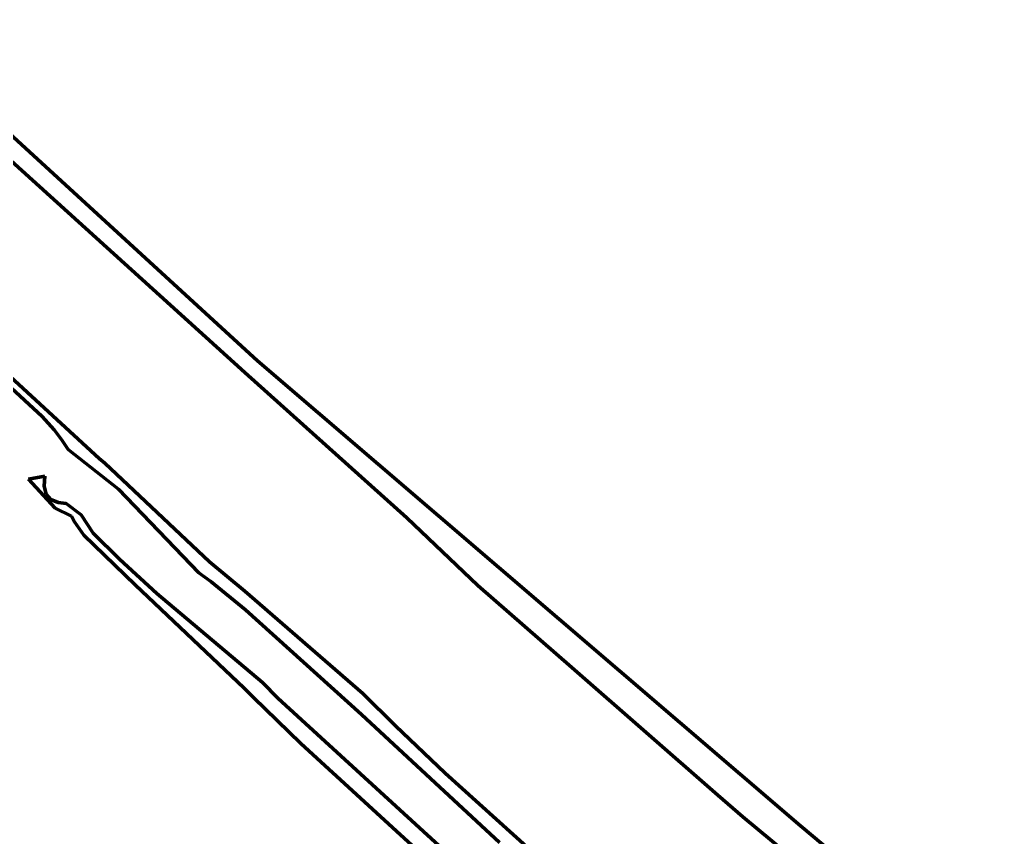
# Model space of a CAD drawing. Header units: millimetres. Extents: x 0 to 12.5, y 0 to 16.2.
# Drawn here: x 5.25 to 6.578, y 5.979 to 7.094 of the extents above; entities that cross this region are included whole.
import ezdxf

# ---------------------------------------------------------------- set-up
doc = ezdxf.new("R2010")
doc.units = ezdxf.units.MM
doc.layers.add('color#010101ff', color=7, linetype='CONTINUOUS', lineweight=100)
doc.layers.add('color#ffffffff', color=7, linetype='CONTINUOUS', lineweight=100)

msp = doc.modelspace()

# ---------------------------------------------------------------- linework, layer by layer
at = {"layer": 'color#010101ff'}
for p, q in [((5.0664, 7.0938), (5.5743, 6.6285)), ((5.557, 6.6127), (5.0978, 7.028)), ((5.1911, 6.6492), (5.3583, 6.4954)), ((5.2807, 6.5529), (5.1961, 6.6307)), ((5.5743, 6.6285), (6.3145, 5.9952)), ((5.7777, 6.4147), (5.557, 6.6127)), ((5.2969, 6.5346), (5.2807, 6.5529)), ((5.3068, 6.5216), (5.2969, 6.5346)), ((5.316, 6.5079), (5.3068, 6.5216)), ((5.3844, 6.4537), (5.316, 6.5079)), ((5.3583, 6.4954), (5.3659, 6.489)), ((5.3659, 6.489), (5.5087, 6.3547)), ((5.2619, 6.4675), (5.284, 6.4714)), ((5.2984, 6.4277), (5.2619, 6.4675)), ((5.284, 6.4714), (5.2833, 6.4578)), ((5.2833, 6.4578), (5.2861, 6.4472)), ((5.2861, 6.4472), (5.2924, 6.4398)), ((5.4941, 6.3397), (5.3844, 6.4537)), ((5.2924, 6.4398), (5.3022, 6.4355)), ((5.3206, 6.4172), (5.2984, 6.4277)), ((5.3022, 6.4355), (5.3131, 6.4342)), ((5.3131, 6.4342), (5.3337, 6.419)), ((5.3247, 6.4092), (5.3206, 6.4172)), ((5.3337, 6.419), (5.3502, 6.3937)), ((5.8744, 6.3227), (5.7777, 6.4147)), ((5.3372, 6.3911), (5.3247, 6.4092)), ((5.4072, 6.3235), (5.3372, 6.3911)), ((5.3502, 6.3937), (5.386, 6.3586)), ((5.386, 6.3586), (5.4371, 6.3117)), ((5.5087, 6.3547), (5.5568, 6.3149)), ((5.5107, 6.3278), (5.4941, 6.3397)), ((5.5558, 6.1828), (5.4072, 6.3235)), ((5.5579, 6.2895), (5.5107, 6.3278)), ((6.0026, 6.211), (5.8744, 6.3227)), ((5.4371, 6.3117), (5.5809, 6.1903)), ((5.5568, 6.3149), (5.7175, 6.1752)), ((5.7159, 6.1467), (5.5579, 6.2895)), ((6.2018, 6.0368), (6.0026, 6.211)), ((5.5809, 6.1903), (5.6017, 6.1689)), ((5.5685, 6.1699), (5.5558, 6.1828)), ((5.7175, 6.1752), (5.7621, 6.1314)), ((5.6332, 6.1073), (5.5685, 6.1699)), ((5.6017, 6.1689), (5.8554, 5.9373)), ((5.9039, 5.9724), (5.7159, 6.1467)), ((5.7621, 6.1314), (5.83, 6.067)), ((5.8858, 5.8763), (5.6332, 6.1073)), ((5.83, 6.067), (5.9457, 5.9623)), ((6.2356, 6.0073), (6.2018, 6.0368)), ((6.3684, 5.8981), (6.2356, 6.0073)), ((6.3145, 5.9952), (6.5776, 5.7744))]:
    msp.add_line(p, q, dxfattribs=at)
at = {"layer": 'color#ffffffff'}
for p, q in [((5.5743, 6.6285), (5.0664, 7.0938)), ((5.0978, 7.028), (5.557, 6.6127)), ((5.3583, 6.4954), (5.1911, 6.6492)), ((5.1961, 6.6307), (5.2807, 6.5529)), ((6.3145, 5.9952), (5.5743, 6.6285)), ((5.557, 6.6127), (5.7777, 6.4147)), ((5.2807, 6.5529), (5.2969, 6.5346)), ((5.2969, 6.5346), (5.3068, 6.5216)), ((5.3068, 6.5216), (5.316, 6.5079)), ((5.316, 6.5079), (5.3844, 6.4537)), ((5.3659, 6.489), (5.3583, 6.4954)), ((5.5087, 6.3547), (5.3659, 6.489)), ((5.284, 6.4714), (5.2619, 6.4675)), ((5.2619, 6.4675), (5.2984, 6.4277)), ((5.2833, 6.4578), (5.284, 6.4714)), ((5.2861, 6.4472), (5.2833, 6.4578)), ((5.2924, 6.4398), (5.2861, 6.4472)), ((5.3844, 6.4537), (5.4941, 6.3397)), ((5.3022, 6.4355), (5.2924, 6.4398)), ((5.2984, 6.4277), (5.3206, 6.4172)), ((5.3131, 6.4342), (5.3022, 6.4355)), ((5.3337, 6.419), (5.3131, 6.4342)), ((5.3206, 6.4172), (5.3247, 6.4092)), ((5.3502, 6.3937), (5.3337, 6.419)), ((5.7777, 6.4147), (5.8744, 6.3227)), ((5.3247, 6.4092), (5.3372, 6.3911)), ((5.3372, 6.3911), (5.4072, 6.3235)), ((5.386, 6.3586), (5.3502, 6.3937)), ((5.4371, 6.3117), (5.386, 6.3586)), ((5.5568, 6.3149), (5.5087, 6.3547)), ((5.4941, 6.3397), (5.5107, 6.3278)), ((5.4072, 6.3235), (5.5558, 6.1828)), ((5.5107, 6.3278), (5.5579, 6.2895)), ((5.8744, 6.3227), (6.0026, 6.211)), ((5.5809, 6.1903), (5.4371, 6.3117)), ((5.7175, 6.1752), (5.5568, 6.3149)), ((5.5579, 6.2895), (5.7159, 6.1467)), ((6.0026, 6.211), (6.2018, 6.0368)), ((5.6017, 6.1689), (5.5809, 6.1903)), ((5.5558, 6.1828), (5.5685, 6.1699)), ((5.7621, 6.1314), (5.7175, 6.1752)), ((5.5685, 6.1699), (5.6332, 6.1073)), ((5.8554, 5.9373), (5.6017, 6.1689)), ((5.7159, 6.1467), (5.9039, 5.9724)), ((5.83, 6.067), (5.7621, 6.1314)), ((5.6332, 6.1073), (5.8858, 5.8763)), ((5.9457, 5.9623), (5.83, 6.067)), ((6.2018, 6.0368), (6.2356, 6.0073)), ((6.2356, 6.0073), (6.3684, 5.8981)), ((6.5776, 5.7744), (6.3145, 5.9952))]:
    msp.add_line(p, q, dxfattribs=at)

doc.saveas('drawing.dxf')
